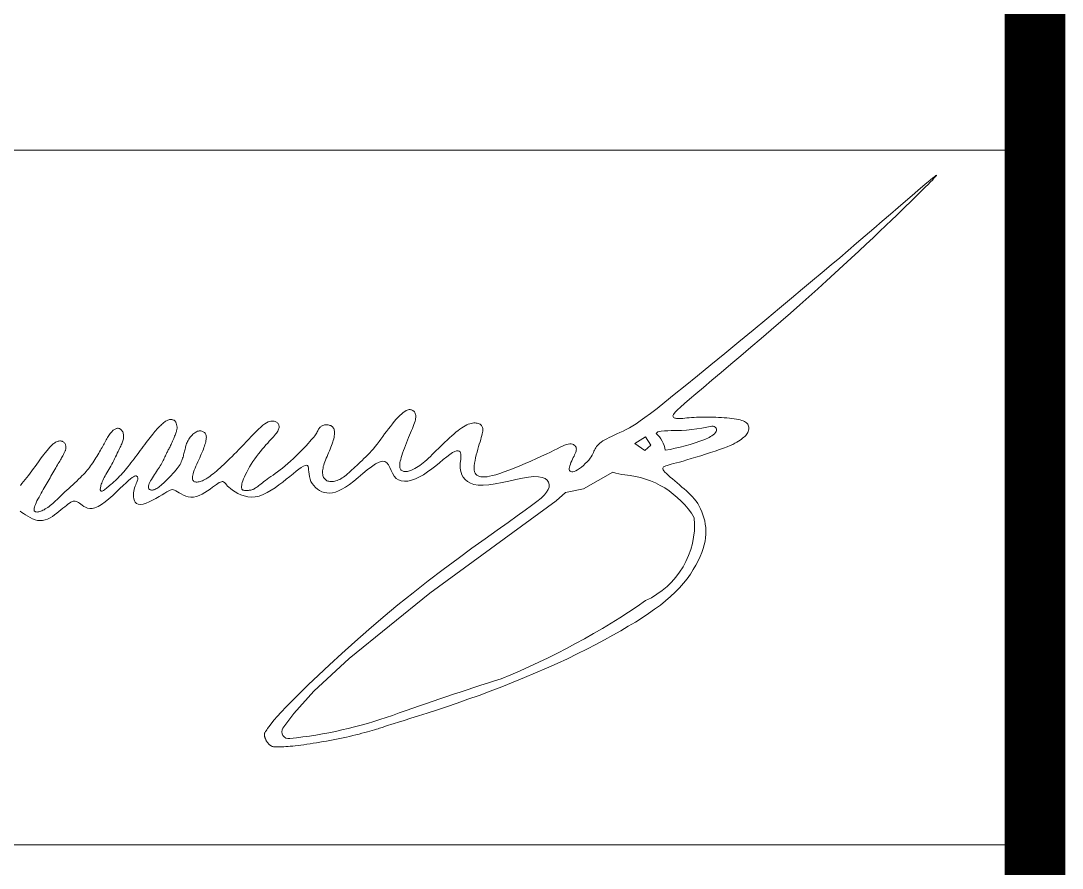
# Model space of a CAD drawing. Header units: millimetres. Extents: x 0 to 571985, y 0 to 2066666.
# Drawn here: x 568704.22 to 568710.17, y 2064468.39 to 2064473.22 of the extents above; entities that cross this region are included whole.
import ezdxf
from ezdxf.xclip import XClip

# ---------------------------------------------------------------- set-up
doc = ezdxf.new("R2010")
doc.units = ezdxf.units.MM
for name, pattern in [('ACAD_ISO10W100', [18.5, 12, -3, 0.5, -3]), ('CENTER', [3, 1.5, -0.5, 0.5, -0.5]), ('CENTER2', [1.125, 0.75, -0.125, 0.125, -0.125]), ('HIDDEN', [0.75, 0.5, -0.25]), ('Xref Grid (A1)$0$CENTER2', [1.125, 0.75, -0.125, 0.125, -0.125])]:
    doc.linetypes.add(name, pattern=pattern)
for name, color, linetype, lineweight in [('A-KY HIEU', 34, 'Continuous', 20), ('A-NET THAY', 125, 'Continuous', 18), ('A-TEXT', 7, 'Continuous', 18), ('boDnv', 54, 'Continuous', 25), ('E- RANH GIOI', 1, 'CENTER', 13)]:
    doc.layers.add(name, color=color, linetype=linetype, lineweight=lineweight)
for name, color, linetype in [('CDC.01.AXIS', 160, 'CENTER2'), ('ChiaLo', 128, 'CENTER'), ('datoHonHop', 42, 'Continuous'), ('datOlienke', 42, 'Continuous'), ('LogDg', 7, 'Continuous'), ('LoLK', 6, 'Continuous'), ('RANHGIOI', 2, 'HIDDEN'), ('TimDg', 222, 'Continuous'), ('ViaHeS', 32, 'Continuous'), ('Xref Grid (A1)$0$01.AXIS', 160, 'Xref Grid (A1)$0$CENTER2')]:
    doc.layers.add(name, color=color, linetype=linetype)
doc.styles.add('rms', font='romans.shx', dxfattribs={"width": 0.7, "bigfont": 'vns.shx'})
doc.linetypes.add('ADL', pattern='A,0.125,-0.15,["++",rms,S=0.5,R=0,X=0,Y=-0.2245],-1.35,1.125', length=2.75)

# ---------------------------------------------------------------- blocks, each defined once
blk = doc.blocks.new('dangquang')
blk.add_lwpolyline([(-3.056, 1.216), (-3.021, 1.193), (-2.982, 1.167), (-2.939, 1.138), (-2.891, 1.108), (-2.841, 1.079), (-2.788, 1.054), (-2.733, 1.033), (-2.677, 1.018), (-2.622, 1.012), (-2.567, 1.015), (-2.512, 1.028), (-2.458, 1.047), (-2.406, 1.073), (-2.355, 1.104), (-2.305, 1.138), (-2.257, 1.174), (-2.211, 1.211), (-2.167, 1.247), (-2.126, 1.282), (-2.086, 1.315), (-2.049, 1.345), (-2.014, 1.372), (-1.982, 1.396), (-1.952, 1.415), (-1.924, 1.428), (-1.899, 1.437), (-1.876, 1.44), (-1.855, 1.438), (-1.833, 1.432), (-1.811, 1.421), (-1.788, 1.407), (-1.764, 1.39), (-1.736, 1.369), (-1.706, 1.346), (-1.671, 1.323), (-1.633, 1.303), (-1.589, 1.287), (-1.54, 1.278), (-1.486, 1.279), (-1.425, 1.293), (-1.357, 1.321), (-1.283, 1.365), (-1.204, 1.422), (-1.122, 1.489), (-1.039, 1.562), (-0.958, 1.637), (-0.88, 1.711), (-0.809, 1.779), (-0.745, 1.839), (-0.692, 1.887), (-0.648, 1.924), (-0.612, 1.951), (-0.583, 1.969), (-0.56, 1.98), (-0.542, 1.985), (-0.528, 1.985), (-0.517, 1.981), (-0.508, 1.975), (-0.501, 1.967), (-0.496, 1.956), (-0.493, 1.943), (-0.492, 1.928), (-0.493, 1.911), (-0.497, 1.892), (-0.504, 1.871), (-0.513, 1.847), (-0.524, 1.821), (-0.536, 1.793), (-0.548, 1.763), (-0.56, 1.73), (-0.571, 1.694), (-0.579, 1.656), (-0.585, 1.615), (-0.588, 1.572), (-0.586, 1.528), (-0.579, 1.485), (-0.566, 1.446), (-0.546, 1.412), (-0.518, 1.386), (-0.481, 1.37), (-0.434, 1.365), (-0.377, 1.374), (-0.311, 1.394), (-0.241, 1.423), (-0.168, 1.458), (-0.095, 1.497), (-0.024, 1.537), (0.041, 1.576), (0.097, 1.61), (0.144, 1.639), (0.182, 1.661), (0.213, 1.676), (0.239, 1.686), (0.263, 1.689), (0.286, 1.686), (0.31, 1.677), (0.339, 1.662), (0.372, 1.642), (0.411, 1.618), (0.454, 1.593), (0.502, 1.569), (0.553, 1.547), (0.608, 1.532), (0.665, 1.523), (0.725, 1.524), (0.786, 1.537), (0.848, 1.559), (0.91, 1.589), (0.971, 1.624), (1.029, 1.662), (1.084, 1.701), (1.136, 1.739), (1.182, 1.772), (1.222, 1.801), (1.256, 1.823), (1.285, 1.84), (1.31, 1.853), (1.331, 1.86), (1.349, 1.864), (1.364, 1.863), (1.377, 1.859), (1.388, 1.852), (1.399, 1.842), (1.411, 1.828), (1.426, 1.811), (1.444, 1.791), (1.467, 1.767), (1.496, 1.74), (1.532, 1.709), (1.577, 1.675), (1.63, 1.64), (1.691, 1.606), (1.757, 1.575), (1.829, 1.55), (1.906, 1.533), (1.986, 1.525), (2.069, 1.53), (2.154, 1.549), (2.241, 1.581), (2.328, 1.623), (2.415, 1.673), (2.502, 1.73), (2.586, 1.79), (2.669, 1.853), (2.748, 1.916), (2.824, 1.977), (2.895, 2.035), (2.96, 2.087), (3.02, 2.133), (3.074, 2.171), (3.12, 2.199), (3.158, 2.216), (3.187, 2.22), (3.208, 2.211), (3.221, 2.19), (3.229, 2.158), (3.234, 2.118), (3.238, 2.073), (3.243, 2.023), (3.251, 1.971), (3.265, 1.919), (3.285, 1.868), (3.312, 1.82), (3.345, 1.776), (3.384, 1.735), (3.427, 1.699), (3.474, 1.668), (3.524, 1.643), (3.578, 1.625), (3.633, 1.615), (3.691, 1.612), (3.752, 1.618), (3.817, 1.634), (3.886, 1.659), (3.96, 1.696), (4.04, 1.743), (4.126, 1.803), (4.219, 1.875), (4.315, 1.954), (4.414, 2.036), (4.511, 2.116), (4.605, 2.188), (4.693, 2.248), (4.772, 2.29), (4.84, 2.309), (4.895, 2.303), (4.939, 2.274), (4.975, 2.229), (5.006, 2.171), (5.036, 2.108), (5.066, 2.044), (5.101, 1.984), (5.143, 1.934), (5.194, 1.899), (5.255, 1.878), (5.323, 1.871), (5.398, 1.876), (5.478, 1.894), (5.562, 1.924), (5.65, 1.964), (5.739, 2.014), (5.829, 2.073), (5.919, 2.138), (6.006, 2.206), (6.091, 2.275), (6.171, 2.341), (6.245, 2.402), (6.312, 2.454), (6.371, 2.494), (6.42, 2.521), (6.461, 2.535), (6.493, 2.537), (6.518, 2.529), (6.536, 2.513), (6.548, 2.489), (6.554, 2.459), (6.556, 2.425), (6.555, 2.388), (6.551, 2.348), (6.546, 2.305), (6.541, 2.261), (6.539, 2.214), (6.54, 2.165), (6.546, 2.115), (6.558, 2.063), (6.578, 2.011), (6.608, 1.959), (6.647, 1.911), (6.699, 1.867), (6.762, 1.831), (6.84, 1.803), (6.933, 1.786), (7.042, 1.782), (7.168, 1.793), (7.306, 1.814), (7.453, 1.843), (7.603, 1.876), (7.753, 1.909), (7.896, 1.939), (8.03, 1.961), (8.149, 1.972), (8.249, 1.969), (8.331, 1.954), (8.394, 1.927), (8.44, 1.891), (8.468, 1.847), (8.481, 1.798), (8.477, 1.744), (8.459, 1.689), (8.425, 1.632), (8.375, 1.572), (8.305, 1.505), (8.214, 1.429), (8.098, 1.341), (7.956, 1.237), (7.785, 1.116), (7.583, 0.972), (7.348, 0.806), (7.084, 0.618), (6.797, 0.411), (6.492, 0.187), (6.172, -0.051), (5.844, -0.3), (5.513, -0.559), (5.183, -0.824), (4.859, -1.093), (4.544, -1.361), (4.243, -1.626), (3.957, -1.883), (3.691, -2.128), (3.446, -2.358), (3.227, -2.568), (3.036, -2.754), (2.876, -2.914), (2.744, -3.049), (2.637, -3.162), (2.551, -3.256), (2.485, -3.332), (2.434, -3.393), (2.394, -3.443), (2.364, -3.483), (2.339, -3.517), (2.32, -3.544), (2.305, -3.566), (2.293, -3.583), (2.285, -3.598), (2.279, -3.609), (2.275, -3.619), (2.272, -3.627), (2.27, -3.635), (2.269, -3.643), (2.269, -3.651), (2.269, -3.659), (2.27, -3.667), (2.271, -3.675), (2.272, -3.684), (2.274, -3.692), (2.277, -3.702), (2.28, -3.711), (2.283, -3.721), (2.287, -3.732), (2.291, -3.742), (2.295, -3.752), (2.3, -3.763), (2.305, -3.773), (2.31, -3.783), (2.316, -3.793), (2.322, -3.803), (2.328, -3.812), (2.335, -3.822), (2.342, -3.831), (2.35, -3.84), (2.358, -3.849), (2.366, -3.858), (2.375, -3.867), (2.384, -3.876), (2.394, -3.884), (2.404, -3.891), (2.415, -3.898), (2.427, -3.904), (2.439, -3.909), (2.451, -3.913), (2.465, -3.916), (2.48, -3.918), (2.496, -3.919), (2.515, -3.92), (2.537, -3.92), (2.561, -3.92), (2.589, -3.919), (2.621, -3.918), (2.656, -3.917), (2.696, -3.915), (2.738, -3.912), (2.785, -3.909), (2.834, -3.905), (2.887, -3.9), (2.944, -3.894), (3.003, -3.888), (3.065, -3.88), (3.13, -3.871), (3.197, -3.861), (3.265, -3.851), (3.335, -3.84), (3.406, -3.828), (3.478, -3.816), (3.551, -3.804), (3.623, -3.791), (3.696, -3.778), (3.769, -3.764), (3.842, -3.75), (3.914, -3.736), (3.987, -3.72), (4.058, -3.705), (4.129, -3.689), (4.199, -3.672), (4.267, -3.656), (4.334, -3.639), (4.398, -3.623), (4.459, -3.606), (4.517, -3.59), (4.572, -3.575), (4.622, -3.56), (4.669, -3.547), (4.711, -3.534), (4.749, -3.522), (4.783, -3.511), (4.812, -3.501), (4.837, -3.493), (4.857, -3.486), (4.874, -3.48), (4.89, -3.475), (4.909, -3.468), (4.935, -3.459), (4.973, -3.447), (5.026, -3.43), (5.099, -3.408), (5.195, -3.378), (5.317, -3.34), (5.464, -3.295), (5.632, -3.242), (5.82, -3.182), (6.024, -3.116), (6.242, -3.043), (6.471, -2.965), (6.708, -2.882), (6.95, -2.795), (7.197, -2.703), (7.445, -2.608), (7.694, -2.51), (7.941, -2.409), (8.185, -2.307), (8.424, -2.204), (8.655, -2.1), (8.879, -1.997), (9.093, -1.893), (9.3, -1.79), (9.497, -1.688), (9.687, -1.586), (9.868, -1.486), (10.04, -1.388), (10.205, -1.291), (10.361, -1.197), (10.509, -1.104), (10.649, -1.012), (10.781, -0.92), (10.905, -0.829), (11.021, -0.736), (11.13, -0.643), (11.231, -0.548), (11.324, -0.451), (11.41, -0.352), (11.489, -0.253), (11.56, -0.153), (11.624, -0.055), (11.681, 0.042), (11.731, 0.137), (11.774, 0.229), (11.81, 0.317), (11.84, 0.402), (11.863, 0.483), (11.88, 0.563), (11.892, 0.64), (11.898, 0.715), (11.899, 0.789), (11.895, 0.862), (11.886, 0.934), (11.873, 1.005), (11.855, 1.074), (11.834, 1.142), (11.81, 1.207), (11.782, 1.27), (11.752, 1.33), (11.719, 1.385), (11.683, 1.437), (11.646, 1.486), (11.607, 1.532), (11.565, 1.576), (11.521, 1.619), (11.475, 1.661), (11.427, 1.703), (11.377, 1.745), (11.324, 1.789), (11.271, 1.833), (11.218, 1.878), (11.167, 1.921), (11.118, 1.962), (11.074, 2.001), (11.036, 2.037), (11.004, 2.069), (10.981, 2.096), (10.965, 2.119), (10.957, 2.138), (10.956, 2.155), (10.963, 2.169), (10.976, 2.182), (10.996, 2.193), (11.023, 2.204), (11.055, 2.216), (11.094, 2.228), (11.14, 2.241), (11.193, 2.255), (11.254, 2.271), (11.323, 2.29), (11.4, 2.311), (11.486, 2.336), (11.58, 2.363), (11.681, 2.394), (11.786, 2.426), (11.893, 2.46), (11.999, 2.495), (12.101, 2.529), (12.196, 2.562), (12.283, 2.594), (12.36, 2.623), (12.426, 2.65), (12.483, 2.675), (12.532, 2.699), (12.575, 2.722), (12.612, 2.744), (12.644, 2.765), (12.674, 2.786), (12.7, 2.807), (12.725, 2.828), (12.747, 2.849), (12.767, 2.87), (12.784, 2.892), (12.799, 2.914), (12.812, 2.936), (12.822, 2.958), (12.829, 2.981), (12.833, 3.004), (12.835, 3.027), (12.834, 3.049), (12.83, 3.071), (12.823, 3.092), (12.813, 3.112), (12.799, 3.13), (12.783, 3.146), (12.763, 3.161), (12.739, 3.174), (12.712, 3.186), (12.681, 3.197), (12.647, 3.207), (12.608, 3.216), (12.565, 3.224), (12.517, 3.232), (12.466, 3.238), (12.412, 3.245), (12.355, 3.25), (12.296, 3.255), (12.236, 3.259), (12.175, 3.263), (12.113, 3.266), (12.051, 3.268), (11.99, 3.269), (11.93, 3.27), (11.87, 3.27), (11.81, 3.27), (11.752, 3.268), (11.696, 3.266), (11.64, 3.263), (11.586, 3.259), (11.534, 3.254), (11.485, 3.25), (11.438, 3.245), (11.394, 3.241), (11.354, 3.238), (11.318, 3.237), (11.286, 3.236), (11.259, 3.238), (11.236, 3.242), (11.218, 3.247), (11.203, 3.254), (11.193, 3.263), (11.185, 3.272), (11.181, 3.283), (11.18, 3.295), (11.182, 3.309), (11.189, 3.326), (11.206, 3.35), (11.235, 3.382), (11.28, 3.427), (11.344, 3.486), (11.43, 3.563), (11.542, 3.66), (11.681, 3.779), (11.844, 3.917), (12.028, 4.072), (12.228, 4.24), (12.44, 4.419), (12.659, 4.604), (12.882, 4.793), (13.104, 4.982), (13.322, 5.17), (13.535, 5.355), (13.744, 5.537), (13.947, 5.716), (14.145, 5.892), (14.339, 6.066), (14.528, 6.237), (14.712, 6.404), (14.891, 6.569), (15.064, 6.729), (15.232, 6.885), (15.392, 7.035), (15.544, 7.178), (15.688, 7.315), (15.822, 7.443), (15.947, 7.561), (16.06, 7.671), (16.164, 7.771), (16.259, 7.862), (16.346, 7.947), (16.425, 8.024), (16.498, 8.096), (16.566, 8.163), (16.629, 8.226), (16.689, 8.285), (16.744, 8.34), (16.793, 8.39), (16.837, 8.434), (16.873, 8.472), (16.901, 8.502), (16.92, 8.524), (16.929, 8.537), (16.928, 8.54), (16.915, 8.532), (16.888, 8.512), (16.848, 8.48), (16.792, 8.434), (16.719, 8.374), (16.63, 8.298), (16.521, 8.205), (16.394, 8.096), (16.249, 7.971), (16.091, 7.835), (15.921, 7.688), (15.743, 7.535), (15.559, 7.377), (15.372, 7.217), (15.186, 7.057), (15.002, 6.9), (14.817, 6.743), (14.628, 6.584), (14.433, 6.419), (14.226, 6.245), (14.005, 6.061), (13.767, 5.862), (13.507, 5.646), (13.225, 5.412), (12.927, 5.165), (12.619, 4.911), (12.309, 4.655), (12.006, 4.406), (11.717, 4.169), (11.449, 3.951), (11.21, 3.758), (11.006, 3.594), (10.834, 3.458), (10.69, 3.347), (10.569, 3.257), (10.467, 3.184), (10.379, 3.125), (10.302, 3.077), (10.23, 3.036), (10.159, 2.998), (10.091, 2.964), (10.024, 2.932), (9.959, 2.903), (9.898, 2.875), (9.84, 2.849), (9.786, 2.823), (9.736, 2.798), (9.691, 2.774), (9.651, 2.749), (9.615, 2.724), (9.583, 2.699), (9.556, 2.674), (9.532, 2.65), (9.511, 2.625), (9.495, 2.6), (9.481, 2.575), (9.469, 2.55), (9.457, 2.524), (9.446, 2.496), (9.433, 2.468), (9.417, 2.437), (9.397, 2.405), (9.372, 2.37), (9.342, 2.333), (9.306, 2.294), (9.267, 2.255), (9.226, 2.216), (9.183, 2.18), (9.141, 2.148), (9.1, 2.12), (9.062, 2.099), (9.028, 2.084), (8.999, 2.077), (8.974, 2.075), (8.953, 2.08), (8.937, 2.091), (8.926, 2.106), (8.919, 2.126), (8.918, 2.151), (8.922, 2.179), (8.93, 2.21), (8.942, 2.244), (8.956, 2.279), (8.972, 2.315), (8.989, 2.35), (9.006, 2.385), (9.022, 2.418), (9.036, 2.449), (9.049, 2.478), (9.059, 2.504), (9.067, 2.529), (9.072, 2.552), (9.073, 2.573), (9.072, 2.593), (9.067, 2.612), (9.058, 2.629), (9.045, 2.645), (9.029, 2.659), (9.009, 2.67), (8.986, 2.678), (8.959, 2.683), (8.929, 2.683), (8.896, 2.678), (8.859, 2.669), (8.818, 2.654), (8.772, 2.634), (8.719, 2.61), (8.658, 2.58), (8.588, 2.546), (8.508, 2.507), (8.417, 2.463), (8.314, 2.415), (8.201, 2.364), (8.082, 2.311), (7.96, 2.258), (7.837, 2.206), (7.717, 2.157), (7.603, 2.112), (7.498, 2.073), (7.403, 2.04), (7.32, 2.014), (7.246, 1.994), (7.181, 1.979), (7.125, 1.97), (7.075, 1.965), (7.031, 1.965), (6.993, 1.969), (6.959, 1.976), (6.929, 1.987), (6.903, 2.003), (6.882, 2.023), (6.866, 2.048), (6.854, 2.079), (6.847, 2.116), (6.844, 2.158), (6.846, 2.207), (6.853, 2.262), (6.863, 2.32), (6.876, 2.381), (6.891, 2.444), (6.907, 2.506), (6.924, 2.567), (6.941, 2.626), (6.957, 2.681), (6.972, 2.732), (6.987, 2.78), (6.999, 2.824), (7.01, 2.864), (7.019, 2.901), (7.026, 2.935), (7.03, 2.965), (7.032, 2.992), (7.031, 3.017), (7.027, 3.039), (7.021, 3.058), (7.013, 3.074), (7.001, 3.089), (6.988, 3.102), (6.972, 3.113), (6.954, 3.122), (6.934, 3.13), (6.912, 3.136), (6.888, 3.139), (6.863, 3.141), (6.836, 3.14), (6.808, 3.137), (6.778, 3.131), (6.748, 3.123), (6.716, 3.111), (6.684, 3.097), (6.649, 3.079), (6.613, 3.058), (6.575, 3.033), (6.535, 3.005), (6.493, 2.974), (6.448, 2.938), (6.402, 2.899), (6.354, 2.858), (6.305, 2.814), (6.256, 2.769), (6.207, 2.723), (6.158, 2.677), (6.11, 2.63), (6.064, 2.584), (6.018, 2.54), (5.975, 2.496), (5.932, 2.453), (5.89, 2.413), (5.849, 2.374), (5.809, 2.337), (5.77, 2.303), (5.731, 2.271), (5.693, 2.241), (5.656, 2.214), (5.62, 2.19), (5.585, 2.168), (5.552, 2.149), (5.52, 2.132), (5.49, 2.118), (5.462, 2.106), (5.435, 2.097), (5.41, 2.09), (5.387, 2.085), (5.366, 2.082), (5.346, 2.082), (5.327, 2.082), (5.31, 2.085), (5.295, 2.089), (5.28, 2.095), (5.268, 2.102), (5.256, 2.111), (5.246, 2.122), (5.238, 2.134), (5.231, 2.148), (5.226, 2.164), (5.223, 2.182), (5.221, 2.202), (5.221, 2.224), (5.223, 2.25), (5.227, 2.278), (5.234, 2.311), (5.243, 2.348), (5.254, 2.389), (5.269, 2.435), (5.285, 2.486), (5.304, 2.539), (5.324, 2.595), (5.345, 2.652), (5.368, 2.709), (5.39, 2.766), (5.413, 2.822), (5.436, 2.876), (5.457, 2.928), (5.478, 2.977), (5.498, 3.023), (5.516, 3.067), (5.531, 3.107), (5.545, 3.145), (5.555, 3.179), (5.563, 3.21), (5.568, 3.238), (5.57, 3.263), (5.571, 3.285), (5.569, 3.305), (5.566, 3.323), (5.561, 3.34), (5.556, 3.354), (5.55, 3.368), (5.543, 3.38), (5.535, 3.39), (5.527, 3.4), (5.517, 3.408), (5.506, 3.415), (5.494, 3.421), (5.48, 3.426), (5.465, 3.43), (5.448, 3.432), (5.429, 3.432), (5.408, 3.428), (5.385, 3.42), (5.359, 3.409), (5.331, 3.391), (5.299, 3.369), (5.264, 3.339), (5.227, 3.304), (5.187, 3.264), (5.146, 3.22), (5.103, 3.172), (5.06, 3.121), (5.017, 3.067), (4.974, 3.012), (4.932, 2.957), (4.891, 2.901), (4.85, 2.845), (4.81, 2.789), (4.77, 2.734), (4.73, 2.681), (4.689, 2.629), (4.649, 2.579), (4.607, 2.532), (4.566, 2.487), (4.524, 2.444), (4.483, 2.403), (4.441, 2.363), (4.401, 2.325), (4.361, 2.288), (4.322, 2.252), (4.285, 2.216), (4.249, 2.182), (4.214, 2.149), (4.18, 2.117), (4.147, 2.087), (4.115, 2.058), (4.084, 2.031), (4.054, 2.005), (4.025, 1.982), (3.996, 1.962), (3.967, 1.943), (3.939, 1.926), (3.912, 1.911), (3.884, 1.899), (3.857, 1.888), (3.83, 1.879), (3.803, 1.872), (3.776, 1.868), (3.75, 1.865), (3.725, 1.864), (3.7, 1.865), (3.677, 1.869), (3.655, 1.875), (3.634, 1.883), (3.616, 1.893), (3.6, 1.906), (3.585, 1.92), (3.573, 1.937), (3.562, 1.955), (3.553, 1.975), (3.547, 1.997), (3.542, 2.02), (3.539, 2.045), (3.538, 2.071), (3.539, 2.099), (3.543, 2.128), (3.548, 2.159), (3.555, 2.191), (3.564, 2.224), (3.575, 2.259), (3.588, 2.295), (3.603, 2.333), (3.619, 2.372), (3.636, 2.411), (3.653, 2.451), (3.671, 2.491), (3.688, 2.531), (3.705, 2.571), (3.721, 2.611), (3.735, 2.65), (3.749, 2.689), (3.761, 2.726), (3.772, 2.762), (3.781, 2.797), (3.788, 2.83), (3.794, 2.861), (3.798, 2.889), (3.8, 2.916), (3.8, 2.941), (3.798, 2.963), (3.794, 2.984), (3.789, 3.003), (3.781, 3.02), (3.771, 3.036), (3.76, 3.05), (3.747, 3.062), (3.732, 3.073), (3.716, 3.082), (3.698, 3.089), (3.68, 3.095), (3.661, 3.099), (3.642, 3.101), (3.622, 3.102), (3.602, 3.1), (3.582, 3.098), (3.563, 3.093), (3.545, 3.087), (3.527, 3.079), (3.511, 3.07), (3.497, 3.059), (3.484, 3.047), (3.473, 3.033), (3.463, 3.018), (3.453, 3.002), (3.444, 2.985), (3.434, 2.967), (3.424, 2.947), (3.412, 2.927), (3.399, 2.907), (3.384, 2.885), (3.367, 2.861), (3.346, 2.834), (3.321, 2.805), (3.293, 2.771), (3.259, 2.734), (3.221, 2.691), (3.177, 2.643), (3.128, 2.591), (3.075, 2.536), (3.019, 2.479), (2.96, 2.421), (2.901, 2.363), (2.84, 2.308), (2.781, 2.254), (2.722, 2.205), (2.666, 2.159), (2.61, 2.117), (2.557, 2.077), (2.507, 2.041), (2.458, 2.006), (2.412, 1.974), (2.369, 1.944), (2.33, 1.915), (2.293, 1.888), (2.259, 1.862), (2.227, 1.837), (2.198, 1.815), (2.172, 1.794), (2.148, 1.776), (2.126, 1.759), (2.107, 1.744), (2.089, 1.731), (2.072, 1.719), (2.056, 1.709), (2.041, 1.701), (2.025, 1.694), (2.01, 1.688), (1.994, 1.683), (1.976, 1.679), (1.958, 1.676), (1.94, 1.674), (1.921, 1.672), (1.903, 1.671), (1.885, 1.671), (1.868, 1.671), (1.852, 1.671), (1.837, 1.672), (1.824, 1.673), (1.812, 1.676), (1.802, 1.679), (1.793, 1.684), (1.786, 1.691), (1.78, 1.7), (1.775, 1.711), (1.772, 1.725), (1.77, 1.742), (1.771, 1.762), (1.774, 1.786), (1.779, 1.813), (1.788, 1.845), (1.8, 1.881), (1.816, 1.922), (1.835, 1.967), (1.859, 2.017), (1.886, 2.07), (1.915, 2.126), (1.948, 2.183), (1.983, 2.241), (2.02, 2.299), (2.059, 2.357), (2.099, 2.413), (2.14, 2.467), (2.182, 2.519), (2.223, 2.569), (2.264, 2.616), (2.304, 2.661), (2.341, 2.703), (2.377, 2.742), (2.41, 2.778), (2.44, 2.812), (2.467, 2.842), (2.492, 2.87), (2.513, 2.896), (2.532, 2.921), (2.548, 2.943), (2.562, 2.965), (2.572, 2.985), (2.58, 3.004), (2.586, 3.022), (2.589, 3.039), (2.59, 3.056), (2.589, 3.071), (2.586, 3.086), (2.581, 3.1), (2.575, 3.114), (2.567, 3.127), (2.558, 3.139), (2.547, 3.15), (2.534, 3.159), (2.519, 3.168), (2.502, 3.175), (2.483, 3.18), (2.461, 3.183), (2.438, 3.183), (2.412, 3.18), (2.383, 3.174), (2.351, 3.162), (2.316, 3.144), (2.278, 3.121), (2.236, 3.09), (2.19, 3.052), (2.141, 3.007), (2.09, 2.956), (2.037, 2.902), (1.983, 2.845), (1.928, 2.786), (1.873, 2.727), (1.818, 2.669), (1.765, 2.613), (1.714, 2.559), (1.663, 2.507), (1.614, 2.458), (1.566, 2.41), (1.519, 2.364), (1.473, 2.32), (1.428, 2.278), (1.385, 2.237), (1.343, 2.198), (1.302, 2.161), (1.262, 2.126), (1.224, 2.093), (1.187, 2.062), (1.152, 2.034), (1.118, 2.007), (1.086, 1.983), (1.055, 1.961), (1.025, 1.941), (0.997, 1.923), (0.97, 1.907), (0.944, 1.894), (0.918, 1.882), (0.893, 1.872), (0.869, 1.864), (0.846, 1.859), (0.823, 1.855), (0.802, 1.853), (0.782, 1.853), (0.764, 1.856), (0.748, 1.861), (0.733, 1.868), (0.722, 1.878), (0.712, 1.891), (0.705, 1.906), (0.701, 1.925), (0.7, 1.946), (0.701, 1.972), (0.707, 2.001), (0.715, 2.034), (0.727, 2.071), (0.741, 2.111), (0.759, 2.154), (0.777, 2.199), (0.797, 2.245), (0.818, 2.291), (0.838, 2.336), (0.858, 2.38), (0.877, 2.422), (0.894, 2.462), (0.911, 2.501), (0.926, 2.537), (0.939, 2.572), (0.952, 2.606), (0.963, 2.638), (0.973, 2.669), (0.982, 2.699), (0.99, 2.728), (0.996, 2.755), (1, 2.781), (1.003, 2.806), (1.004, 2.829), (1.003, 2.851), (0.999, 2.871), (0.993, 2.889), (0.985, 2.905), (0.975, 2.919), (0.963, 2.932), (0.95, 2.942), (0.935, 2.951), (0.919, 2.958), (0.903, 2.963), (0.886, 2.966), (0.868, 2.968), (0.849, 2.967), (0.831, 2.964), (0.811, 2.959), (0.792, 2.951), (0.772, 2.941), (0.752, 2.929), (0.731, 2.913), (0.711, 2.896), (0.691, 2.876), (0.672, 2.855), (0.653, 2.833), (0.636, 2.81), (0.62, 2.786), (0.606, 2.762), (0.593, 2.738), (0.582, 2.714), (0.573, 2.691), (0.565, 2.667), (0.558, 2.644), (0.552, 2.62), (0.546, 2.596), (0.54, 2.572), (0.534, 2.548), (0.528, 2.524), (0.522, 2.499), (0.516, 2.474), (0.509, 2.449), (0.502, 2.424), (0.495, 2.399), (0.487, 2.373), (0.478, 2.348), (0.469, 2.322), (0.458, 2.295), (0.445, 2.268), (0.43, 2.239), (0.412, 2.21), (0.391, 2.178), (0.367, 2.145), (0.338, 2.11), (0.307, 2.073), (0.273, 2.036), (0.238, 1.998), (0.201, 1.961), (0.166, 1.925), (0.131, 1.891), (0.098, 1.859), (0.067, 1.83), (0.039, 1.804), (0.013, 1.781), (-0.012, 1.76), (-0.034, 1.742), (-0.056, 1.727), (-0.077, 1.713), (-0.097, 1.702), (-0.117, 1.693), (-0.137, 1.687), (-0.155, 1.682), (-0.173, 1.679), (-0.19, 1.679), (-0.206, 1.68), (-0.22, 1.684), (-0.233, 1.69), (-0.243, 1.697), (-0.252, 1.707), (-0.258, 1.72), (-0.261, 1.735), (-0.261, 1.752), (-0.259, 1.772), (-0.253, 1.794), (-0.243, 1.82), (-0.23, 1.848), (-0.213, 1.879), (-0.194, 1.911), (-0.173, 1.945), (-0.15, 1.98), (-0.127, 2.015), (-0.104, 2.05), (-0.081, 2.084), (-0.06, 2.117), (-0.04, 2.149), (-0.02, 2.18), (-0.002, 2.21), (0.015, 2.239), (0.031, 2.267), (0.046, 2.295), (0.06, 2.322), (0.074, 2.348), (0.087, 2.375), (0.099, 2.4), (0.111, 2.425), (0.122, 2.449), (0.133, 2.472), (0.143, 2.494), (0.153, 2.514), (0.163, 2.534), (0.173, 2.553), (0.183, 2.572), (0.193, 2.59), (0.204, 2.609), (0.214, 2.629), (0.224, 2.649), (0.235, 2.672), (0.246, 2.696), (0.257, 2.721), (0.269, 2.747), (0.28, 2.774), (0.291, 2.801), (0.302, 2.827), (0.312, 2.853), (0.322, 2.876), (0.33, 2.899), (0.338, 2.919), (0.345, 2.938), (0.351, 2.957), (0.356, 2.974), (0.36, 2.99), (0.363, 3.007), (0.365, 3.023), (0.365, 3.039), (0.364, 3.056), (0.362, 3.072), (0.36, 3.088), (0.356, 3.103), (0.352, 3.118), (0.347, 3.132), (0.342, 3.145), (0.337, 3.157), (0.331, 3.167), (0.324, 3.177), (0.317, 3.185), (0.308, 3.193), (0.299, 3.199), (0.288, 3.204), (0.276, 3.208), (0.263, 3.212), (0.249, 3.214), (0.233, 3.215), (0.217, 3.215), (0.2, 3.213), (0.183, 3.21), (0.165, 3.205), (0.148, 3.198), (0.131, 3.19), (0.114, 3.179), (0.097, 3.167), (0.08, 3.154), (0.062, 3.139), (0.045, 3.123), (0.027, 3.106), (0.008, 3.087), (-0.011, 3.068), (-0.031, 3.048), (-0.051, 3.026), (-0.073, 3.003), (-0.095, 2.978), (-0.118, 2.952), (-0.142, 2.924), (-0.167, 2.894), (-0.193, 2.861), (-0.22, 2.827), (-0.249, 2.79), (-0.278, 2.752), (-0.308, 2.712), (-0.339, 2.671), (-0.371, 2.628), (-0.403, 2.584), (-0.437, 2.539), (-0.471, 2.494), (-0.505, 2.448), (-0.54, 2.402), (-0.574, 2.356), (-0.608, 2.312), (-0.642, 2.269), (-0.675, 2.227), (-0.706, 2.187), (-0.737, 2.149), (-0.767, 2.113), (-0.797, 2.078), (-0.827, 2.044), (-0.857, 2.012), (-0.887, 1.98), (-0.918, 1.948), (-0.949, 1.917), (-0.981, 1.887), (-1.014, 1.857), (-1.045, 1.829), (-1.076, 1.802), (-1.105, 1.776), (-1.133, 1.753), (-1.159, 1.732), (-1.182, 1.713), (-1.203, 1.697), (-1.221, 1.684), (-1.238, 1.672), (-1.252, 1.664), (-1.265, 1.658), (-1.276, 1.654), (-1.285, 1.654), (-1.293, 1.655), (-1.299, 1.659), (-1.304, 1.666), (-1.308, 1.675), (-1.309, 1.687), (-1.31, 1.701), (-1.308, 1.718), (-1.305, 1.736), (-1.301, 1.757), (-1.294, 1.78), (-1.287, 1.805), (-1.277, 1.832), (-1.266, 1.861), (-1.253, 1.89), (-1.239, 1.921), (-1.223, 1.953), (-1.206, 1.986), (-1.187, 2.019), (-1.167, 2.053), (-1.146, 2.089), (-1.125, 2.125), (-1.103, 2.162), (-1.081, 2.2), (-1.06, 2.24), (-1.038, 2.28), (-1.017, 2.321), (-0.997, 2.362), (-0.978, 2.402), (-0.959, 2.442), (-0.94, 2.48), (-0.923, 2.517), (-0.907, 2.551), (-0.891, 2.582), (-0.877, 2.611), (-0.864, 2.637), (-0.851, 2.662), (-0.841, 2.685), (-0.831, 2.707), (-0.822, 2.729), (-0.815, 2.75), (-0.81, 2.771), (-0.805, 2.792), (-0.803, 2.813), (-0.801, 2.833), (-0.801, 2.854), (-0.802, 2.873), (-0.805, 2.892), (-0.809, 2.91), (-0.814, 2.928), (-0.821, 2.944), (-0.829, 2.96), (-0.838, 2.974), (-0.848, 2.987), (-0.858, 2.998), (-0.869, 3.007), (-0.881, 3.014), (-0.893, 3.02), (-0.906, 3.023), (-0.919, 3.025), (-0.932, 3.024), (-0.945, 3.023), (-0.958, 3.019), (-0.972, 3.014), (-0.985, 3.008), (-0.999, 3.001), (-1.012, 2.992), (-1.026, 2.982), (-1.04, 2.971), (-1.053, 2.958), (-1.067, 2.943), (-1.081, 2.927), (-1.095, 2.909), (-1.109, 2.889), (-1.123, 2.868), (-1.137, 2.845), (-1.151, 2.821), (-1.166, 2.796), (-1.18, 2.77), (-1.195, 2.743), (-1.21, 2.716), (-1.225, 2.689), (-1.24, 2.661), (-1.256, 2.633), (-1.272, 2.605), (-1.289, 2.575), (-1.306, 2.545), (-1.324, 2.514), (-1.344, 2.482), (-1.364, 2.448), (-1.385, 2.413), (-1.407, 2.378), (-1.429, 2.343), (-1.452, 2.307), (-1.475, 2.272), (-1.499, 2.238), (-1.522, 2.204), (-1.546, 2.172), (-1.57, 2.141), (-1.594, 2.111), (-1.62, 2.08), (-1.648, 2.049), (-1.677, 2.018), (-1.709, 1.985), (-1.744, 1.95), (-1.783, 1.914), (-1.823, 1.875), (-1.866, 1.836), (-1.91, 1.796), (-1.954, 1.755), (-1.998, 1.715), (-2.041, 1.676), (-2.081, 1.638), (-2.12, 1.601), (-2.156, 1.566), (-2.19, 1.533), (-2.222, 1.501), (-2.253, 1.471), (-2.283, 1.442), (-2.313, 1.415), (-2.341, 1.389), (-2.37, 1.365), (-2.399, 1.342), (-2.427, 1.32), (-2.455, 1.301), (-2.483, 1.282), (-2.51, 1.266), (-2.536, 1.251), (-2.561, 1.238), (-2.586, 1.227), (-2.609, 1.217), (-2.631, 1.21), (-2.652, 1.205), (-2.671, 1.201), (-2.689, 1.2), (-2.705, 1.201), (-2.719, 1.204), (-2.731, 1.21), (-2.741, 1.218), (-2.748, 1.229), (-2.753, 1.243), (-2.754, 1.26), (-2.753, 1.281), (-2.747, 1.305), (-2.739, 1.333), (-2.726, 1.366), (-2.709, 1.402), (-2.69, 1.441), (-2.669, 1.481), (-2.646, 1.523), (-2.623, 1.566), (-2.599, 1.608), (-2.575, 1.65), (-2.552, 1.69), (-2.53, 1.728), (-2.509, 1.766), (-2.488, 1.803), (-2.467, 1.839), (-2.447, 1.874), (-2.426, 1.91), (-2.406, 1.946), (-2.385, 1.982), (-2.364, 2.019), (-2.343, 2.055), (-2.322, 2.091), (-2.302, 2.126), (-2.282, 2.16), (-2.262, 2.194), (-2.244, 2.225), (-2.226, 2.255), (-2.209, 2.283), (-2.194, 2.31), (-2.179, 2.335), (-2.165, 2.359), (-2.152, 2.381), (-2.14, 2.402), (-2.129, 2.421), (-2.119, 2.439), (-2.11, 2.456), (-2.102, 2.472), (-2.094, 2.487), (-2.087, 2.502), (-2.081, 2.516), (-2.076, 2.53), (-2.071, 2.544), (-2.067, 2.558), (-2.064, 2.572), (-2.061, 2.586), (-2.06, 2.6), (-2.059, 2.615), (-2.06, 2.629), (-2.062, 2.643), (-2.065, 2.657), (-2.07, 2.671), (-2.077, 2.684), (-2.085, 2.697), (-2.094, 2.709), (-2.105, 2.72), (-2.117, 2.729), (-2.13, 2.737), (-2.144, 2.743), (-2.16, 2.747), (-2.177, 2.749), (-2.194, 2.749), (-2.212, 2.747), (-2.23, 2.743), (-2.249, 2.737), (-2.267, 2.729), (-2.285, 2.72), (-2.303, 2.709), (-2.32, 2.696), (-2.337, 2.683), (-2.353, 2.668), (-2.37, 2.653), (-2.386, 2.636), (-2.401, 2.62), (-2.417, 2.603), (-2.432, 2.586), (-2.447, 2.568), (-2.464, 2.549), (-2.481, 2.528), (-2.499, 2.505), (-2.52, 2.479), (-2.543, 2.45), (-2.568, 2.416), (-2.596, 2.378), (-2.627, 2.336), (-2.66, 2.292), (-2.695, 2.244), (-2.731, 2.195), (-2.768, 2.146), (-2.805, 2.096), (-2.841, 2.047), (-2.877, 1.999), (-2.913, 1.953), (-2.948, 1.908), (-2.983, 1.864), (-3.018, 1.821), (-3.052, 1.779)])
for points in [[(10.815, 2.913), (10.853, 2.951, -0.038198), (11.143, 2.973, 0.053402), (12.031, 3.069, -0.741086), (12.108, 2.932, -0.111798), (11.875, 2.779, -0.048428), (11.009, 2.546, 0.181501)], [(10.815, 2.913), (10.853, 2.951, -0.038198), (11.143, 2.973, 0.053402), (12.031, 3.069, -0.741086), (12.108, 2.932, -0.111798), (11.875, 2.779, -0.048428), (11.009, 2.546, 0.181501)], [(10.815, 2.913), (10.853, 2.951, -0.038198), (11.143, 2.973, 0.053402), (12.031, 3.069, -0.741086), (12.108, 2.932, -0.111798), (11.875, 2.779, -0.048428), (11.009, 2.546, 0.181501)], [(2.912, -3.194), (3.349, -2.707), (4.117, -1.989), (5.881, -0.568), (8.63, 1.444), (8.84, 1.623), (9.232, 1.706), (9.872, 2.065, 0.035434), (10.13, 2.011, -0.238945), (11.646, 1.075, -0.315725), (10.582, -0.731, -0.055454), (7.435, -2.432, 0.007544), (5.063, -3.231, -0.05888), (2.824, -3.737, -0.635797), (2.673, -3.507)]]:
    blk.add_lwpolyline(points, format="xyb", close=True)
blk.add_lwpolyline([(10.346, 2.695), (10.582, 2.839), (10.7, 2.655), (10.569, 2.543)], close=True)
blk.add_lwpolyline([(10.346, 2.695), (10.582, 2.839), (10.7, 2.655), (10.569, 2.543)], close=True)
blk.add_lwpolyline([(10.346, 2.695), (10.582, 2.839), (10.7, 2.655), (10.569, 2.543)], close=True)
blk = doc.blocks.new('A$C33BC4D2A')
at = {"layer": 'A-KY HIEU', "color": 0}
for p, q in [((353.662, -181.132), (414.985, -181.132)), ((353.662, -192.813), (414.985, -192.813))]:
    blk.add_line(p, q, dxfattribs=at)
at = {"layer": 'A-KY HIEU', "color": 0, "const_width": 1.022}
blk.add_lwpolyline([(14.345, -292.097), (14.345, -4.903), (414.985, -4.903), (414.985, -292.097)], close=True, dxfattribs=at)
at = {"layer": 'A-TEXT', "xscale": 0.7716810816000003, "yscale": 0.7716810816000003, "zscale": 0.7716810816000003}
blk.add_blockref('dangquang', (400.264, -188.141), dxfattribs=at)
blk = doc.blocks.new('NEN')
at = {"layer": 'boDnv', "color": 10, "linetype": 'ADL', "ltscale": 0.25}
for points in [[(156.6716, 80.6935), (146.0258, 101.9789), (139.9556, 104.1809), (-3.2035, 41.78), (-5.7456, 35.8217), (2.4901, 13.4824), (8.0098, 11.1274), (154.6178, 75.0317)], [(138.0637, -70.2025), (163.3472, -55.4926), (165.206, -49.265), (120.533, 40.0546), (114.4628, 42.2566), (87.6704, 30.5781), (85.6166, 24.9163), (132.3348, -68.4926)], [(72.7983, 19.2477), (66.7281, 21.4497), (39.9357, 9.7713), (37.8819, 4.1095), (87.2985, -94.6946), (93.0274, -96.4045), (118.3109, -81.6946), (120.1697, -75.467)]]:
    blk.add_lwpolyline(points, close=True, dxfattribs=at)
blk.add_lwpolyline([(122.2069, -155.7853), (32.1747, -208.1657), (29.801, -214.7007), (39.5237, -241.5824, 0.256594), (53.2623, -253.6661, -0.085173), (69.5367, -260.3364, 0.265195), (88.3518, -261.0981, 0.012088), (129.9226, -238.2704), (165.5298, -217.582), (130.9729, -158.1056)], format="xyb", close=True, dxfattribs=at)
at = {"layer": 'ChiaLo', "ltscale": 5}
for points in [[(152.1201, 92.0293), (-2.6606, 24.5627)], [(151.1924, -63.7212), (100.6529, 37.3279)], [(112.1079, -30.2862), (147.8829, -12.3934)], [(114.7918, -35.6525), (150.5668, -17.7597)], [(117.4757, -41.0187), (153.2507, -23.1259)], [(120.1597, -46.3849), (155.9346, -28.4922)]]:
    blk.add_lwpolyline(points, dxfattribs=at)
at = {"layer": 'datoHonHop', "linetype": 'ByBlock'}
blk.add_lwpolyline([(122.0622, -154.7126), (31.3585, -207.4837), (28.7374, -214.7), (38.5834, -241.9226, 0.256594), (53.045, -254.6422, -0.085173), (69.0064, -261.1842, 0.265195), (88.8118, -261.986, 0.012088), (130.425, -239.1351), (166.8968, -217.9442), (131.6293, -157.245)], format="xyb", close=True, dxfattribs=at)
at = {"layer": 'datOlienke'}
for points in [[(157.7582, 80.7565), (146.7417, 102.783), (139.9216, 105.257), (-3.9674, 42.5379), (-6.8213, 35.8487), (1.701, 12.7319), (8.014, 10.0384), (155.4113, 74.2867)], [(138.1925, -71.2845), (164.1922, -56.1579), (166.2774, -49.1717), (121.249, 40.8586), (114.4289, 43.3326), (86.8769, 31.3231), (84.53, 24.8534), (131.6341, -69.327)], [(73.5143, 20.0518), (66.6942, 22.5258), (39.1422, 10.5163), (36.7953, 4.0465), (86.5978, -95.529), (93.1561, -97.4865), (119.1559, -82.3599), (121.2411, -75.3737)]]:
    blk.add_lwpolyline(points, close=True, dxfattribs=at)
at = {"layer": 'LogDg'}
for points in [[(34.2963, -348.7657, -0.124666), (14.1135, -339.7708, 0.262937), (-5.3311, -336.7709, -0.009345), (-40.9593, -349.4731), (-145.8681, -384.68, 0.405257), (-155.456, -403.2345), (-146.5573, -432.7198), (-158.0455, -436.1869), (-166.5718, -407.9355, 0.423227), (-185.7044, -398.0489), (-272.0774, -427.0352, 0.40652), (-277.1808, -436.9642), (-262.9473, -483.3973), (-271.552, -486.035), (-285.5926, -440.2316, 0.421949), (-295.7866, -434.9919), (-422.26, -477.4358, 0.346831), (-427.6836, -485.7262), (-426.6625, -497.2491, 0.109851), (-417.2095, -527.0454), (-422.3983, -530.058, -0.109851), (-432.639, -497.7787), (-433.1944, -491.5119, 0.484967), (-443.7084, -484.6337), (-484.1993, -498.2223, 0.36701), (-492.2282, -511.5103), (-484.4022, -560.0117), (-490.3256, -560.9674), (-497.4329, -516.9204, 0.457512), (-512.889, -507.3877), (-525.3374, -511.3138, 0.375227), (-533.5538, -524.7953, 0.049445), (-523.2483, -562.1181), (-518.4039, -576.5774), (-525.5153, -578.96), (-530.3067, -564.659, -0.044276), (-540.221, -530.0359, 0.448349), (-555.6136, -520.8625), (-568.8528, -525.0381), (-576.0716, -502.1495), (-552.3906, -494.6807, 0.333336), (-544.0028, -482.9757), (-545.8648, -397.305, 0.120559), (-569.9983, -307.198), (-621.9793, -219.7122, 0.334943), (-635.3588, -214.2393), (-686.931, -227.8546), (-689.8026, -216.9773), (-647.9573, -205.93, 0.498191), (-640.7041, -188.1979), (-654.3785, -165.1834, -0.144979), (-668.8527, -108.0612), (-659.8453, 118.2305, 0.428088), (-671.924, 130.7074), (-689.222, 130.5802), (-689.3047, 141.8299), (-670.344, 141.9693, 0.400474), (-658.4418, 153.4917), (-657.8283, 168.9043), (-656.0598, 189.3738), (-648.5876, 188.7282), (-650.3411, 168.4321), (-650.8886, 154.6782, 0.425345), (-638.9212, 142.2009), (-621.6127, 142.3282, 0.402651), (-609.7072, 153.9405), (-609.3869, 163.8586, -0.019867), (-608.2266, 179.9421), (-606.8005, 192.652), (-600.8379, 191.9829), (-602.2641, 179.273, 0.019867), (-603.39, 163.6649), (-603.6762, 154.802, 0.425871), (-591.5942, 142.415), (-548.3623, 142.7329), (-548.2796, 131.4832), (-592.8867, 131.1552, 0.401789), (-604.791, 119.5785), (-607.7538, 35.5713, -0.005984), (-607.9832, 30.7182, 0.462462), (-599.1771, 22.2871), (-555.3774, 26.8009), (-554.7623, 20.8325), (-603.2421, 15.8364, 0.355613), (-610.3809, 8.6887), (-613.7935, -24.8378, 0.475348), (-605.0146, -33.6058), (-508.2675, -23.6355, 0.016072), (-476.8057, -19.3675, 0.37392), (-470.1383, -11.259), (-470.7046, 9.3479), (-464.7068, 9.5127), (-464.2353, -7.6476, 0.461916), (-454.7467, -15.2876), (-421.5812, -8.9933, 0.020567), (-382.0148, 0.2159), (-299.7637, 22.9628, 0.415004), (-292.7982, 35.2925), (-296.9693, 50.218), (-285.4122, 53.4478), (-281.2178, 38.4391, 0.413423), (-268.9213, 31.4924), (-169.9684, 58.8583, 0.427702), (-164.4961, 69.0523), (-169.6235, 84.7536), (-163.9199, 86.6162), (-158.4793, 69.9557, 0.400853), (-148.7421, 64.7285), (-123.897, 71.5996, 0.437327), (-113.7947, 91.1732), (-114.4623, 93.0131), (-128.5505, 136.1545), (-105.7362, 143.6047), (-91.7688, 100.8334), (-90.91, 98.4664, 0.429754), (-70.9566, 89.7718, 0.001079), (-63.9336, 92.7659, 0.001474), (-62.3421, 93.4541), (-47.5343, 99.9086, 0.386536), (-43.1261, 109.7256), (-48.3015, 125.5737), (-42.5979, 127.4362), (-38.0761, 113.5896, 0.442444), (-27.2748, 108.7394), (111.6175, 169.2805, 0.414214), (115.7545, 179.8107), (109.3613, 194.4779), (114.8615, 196.8753), (121.2547, 182.2081, 0.414214), (131.7849, 178.0711), (252.97, 230.8939), (276.8715, 241.3122), (291.579, 249.0569, 0.419837), (295.2672, 261.3654), (290.95, 269.1962), (301.4588, 274.9898), (306.0578, 266.6478, 0.408717), (318.1356, 263.0311), (326.5464, 267.4639), (332.1477, 256.8363), (324.2328, 252.6557, 0.419466), (320.5546, 240.3524), (397.0924, 101.5227, 0.433643), (408.4135, 98.6486), (440.7865, 119.3861), (444.0229, 114.3338), (410.4277, 92.8135, 0.395048), (407.7371, 82.2147), (451.0562, 3.6394, -0.005576), (472.2194, -35.7814, 0.422017), (490.0659, -41.1182), (502.995, -33.9182), (514.6716, -54.8862), (500.2954, -62.892, 0.404193), (495.0522, -80.1809), (502.5022, -94.711), (491.824, -100.186), (485.0946, -87.0614, 0.424556), (467.192, -81.6404), (316.1644, -165.913), (307.211, -171.1151, 0.396001), (304.075, -181.6109), (326.1472, -225.7423), (318.0978, -229.7681), (296.7264, -187.0378, 0.432664), (285.5523, -183.6992), (178.0716, -246.1476, 0.389772), (174.86, -256.4881), (194.0999, -297.1258), (188.677, -299.6933), (170.2313, -260.7331, 0.439085), (158.9817, -257.2392), (145.4963, -265.0745, -0.013452), (97.7013, -291.1505, 0.262926), (86.8531, -307.5634, -0.162068), (76.0152, -333.8418, 0.270323), (72.3183, -353.6529), (79.9809, -375.0735), (57.3829, -383.1574), (49.7203, -361.7369, 0.270325), (34.2963, -348.7657)], [(49.5364, -260.0655, -0.269945), (34.0948, -247.1532), (22.9993, -216.4758, -0.362457), (26.4993, -206.84), (119.6847, -152.625, -0.414384), (136.095, -156.9688), (142.2222, -167.5144, 0.414214), (153.1585, -170.4126), (250.593, -113.8012, -0.432664), (261.767, -117.1398), (278.7985, -151.1927, -0.396001), (275.6625, -161.6885), (133.4393, -244.323, -0.012999), (88.3714, -268.9641, -0.278117), (67.7674, -267.5574, 0.110848), (49.5364, -260.0655)]]:
    blk.add_lwpolyline(points, format="xyb", dxfattribs=at)
for points in [[(-1.1677, 12.0488), (-9.5449, 35.2106, -0.395588), (-5.2185, 45.2651), (140.3353, 108.7099, -0.398858), (150.6869, 104.9548), (161.6972, 82.9408, -0.429738), (157.7388, 72.0286), (9.552, 7.4362, -0.433088)], [(133.6611, 54.9883), (161.2003, 66.9922, -0.398858), (171.5519, 63.2372), (214.1339, -21.9016, -0.395833), (211.0019, -32.395), (185.0194, -47.5116, -0.432836), (173.8414, -44.1753), (129.7027, 44.0761, -0.429738)], [(81.968, 23.2693), (128.805, -70.3772, 0.432836), (139.9831, -73.7135), (165.9656, -58.597, 0.395833), (169.0975, -48.1036), (123.8172, 42.4303, 0.398858), (113.4656, 46.1854), (85.9264, 34.1814, 0.429738)], [(83.7687, -96.5792), (34.2333, 2.4624, -0.429738), (38.1916, 13.3746), (65.7309, 25.3785, -0.398858), (76.0825, 21.6235), (124.0612, -74.3056, -0.395833), (120.9292, -84.799), (94.9467, -99.9155, -0.432836)]]:
    blk.add_lwpolyline(points, format="xyb", close=True, dxfattribs=at)
at = {"layer": 'LoLK'}
for points in [[(36.1868, 41.4957), (30.6866, 39.0983), (37.7111, 22.9829), (43.2113, 25.3804)], [(127.3115, -15.9736), (109.424, -24.92), (112.1079, -30.2862), (129.9954, -21.3398)], [(132.6793, -26.7061), (129.9954, -21.3398), (112.1079, -30.2862), (114.7918, -35.6525)], [(132.6793, -26.7061), (114.7918, -35.6525), (117.4757, -41.0187), (135.3632, -32.0723)]]:
    blk.add_lwpolyline(points, close=True, dxfattribs=at)
at = {"layer": 'RANHGIOI', "color": 1, "ltscale": 9, "const_width": 1}
blk.add_lwpolyline([(460.0003, -51.299, 0.006594), (435.293, -5.0509), (303.0785, 234.7692), (284.6716, 225.0765), (-55.9928, 76.586), (-56.8387, 76.2232, -0.005137), (-90.7429, 62.0928), (-377.2169, -17.1329, -0.020567), (-418.225, -26.6776), (-463.4433, -35.2593, -0.021218), (-506.4223, -41.5407), (-623.6381, -53.6203), (-626.4644, -70.8838, 0.128574), (-620.4203, -135.3605), (-615.5048, -148.8597, 0.039408), (-607.1434, -167.1884), (-594.1725, -190.5545), (-547.5696, -259.493, -0.11987), (-522.7038, -326.3975), (-507.9168, -451.947), (-504.475, -473.2773), (-499.2713, -471.6361), (-50.4799, -321.0239, 0.050684), (130.425, -239.1351), (301.3186, -139.8425)], format="xyb", close=True, dxfattribs=at)
at = {"layer": 'RANHGIOI', "color": 5, "ltscale": 20, "const_width": 3}
blk.add_lwpolyline([(77.1264, -402.7222), (-90.7429, 62.0928)], dxfattribs=at)
at = {"layer": 'TimDg', "linetype": 'ACAD_ISO10W100', "ltscale": 0.75}
for points in [[(-618.4565, -41.0228), (-507.6525, -29.6039, 0.021218), (-465.6808, -23.4698), (-420.4625, -14.8881, 0.020567), (-380.4155, -5.567), (-94.6072, 73.4746, 0.005041), (-61.5686, 87.2517, 0.001474), (-59.9446, 87.9539), (279.4715, 235.9003), (307.9037, 250.8721)], [(-358.6333, -282.0393), (-15.3185, -166.8246, 0.050829), (-9.7768, -164.3141), (222.7353, -29.0394)]]:
    blk.add_lwpolyline(points, format="xyb", dxfattribs=at)
for points in [[(80.7102, -412.7407), (34.2778, -282.9408), (-103.1384, 96.993), (-128.2291, 173.8266)], [(335.5485, -254.5993), (124.0987, 168.1756)], [(170.9443, 74.5121), (-58.7892, -25.6253)], [(176.3998, -55.9972), (121.8326, 53.105)], [(131.3635, -82.1992), (74.0979, 32.2982)]]:
    blk.add_lwpolyline(points, dxfattribs=at)
at = {"layer": 'ViaHeS', "elevation": 0}
blk.add_lwpolyline([(-483.362, -504.2702), (-441.2103, -490.1242), (-436.0287, -493.5139), (-435.6273, -498.0435, 0.109851), (-424.9928, -531.5643), (-414.6151, -525.539, -0.109851), (-423.6742, -496.9843), (-424.3423, -489.4452), (-420.001, -483.0065), (-295.2486, -441.1402), (-289.043, -444.3299), (-275.8544, -487.3538), (-258.6449, -482.0784), (-271.9724, -438.6011), (-268.6976, -432.2298), (-181.6336, -403.0116), (-172.9748, -407.4859), (-163.7896, -437.9205), (-140.8132, -430.9862), (-150.2112, -399.8466), (-145.5974, -390.918), (-39.0262, -355.1533, 0.008545), (-6.2352, -343.5216, -0.249193), (12.3751, -345.9636, 0.09975), (30.772, -354.1807, -0.256949), (45.2149, -366.9568), (51.7332, -385.1784), (85.6303, -373.0526), (79.1121, -354.8311, -0.256949), (82.1742, -335.7929, 0.136918), (92.6068, -310.438, -0.249193), (103.3078, -295.0173, 0.012659), (148.5106, -270.2624), (162.1573, -262.3334), (168.6201, -264.3406), (185.9656, -300.977), (196.8114, -295.8421), (179.0327, -258.2907), (181.2164, -251.2597), (287.3839, -189.5742), (293.9438, -191.5342), (314.0731, -231.7811), (330.1719, -223.7293), (309.538, -182.4737), (311.6246, -175.4899), (319.1336, -171.1271), (408.2768, -121.3856), (412.2736, -122.5891), (434.351, -165.3213), (442.3469, -161.1902), (420.1369, -118.2014), (421.3796, -114.0743), (470.3346, -86.7577), (479.6411, -89.5758), (486.4849, -102.9235), (507.8413, -91.9735), (500.4991, -77.6537), (503.421, -68.019), (517.5908, -60.1282), (500.0758, -28.6762), (486.9708, -35.9741), (477.6245, -33.1699, 0.0056), (456.3106, 6.5362), (412.3242, 86.3219), (414.1204, 93.3975), (444.832, 113.0707), (439.9774, 120.6491), (409.7658, 101.2963), (403.1416, 102.9779), (327.714, 239.7937), (330.5241, 249.1932), (334.9453, 251.5284), (323.749, 272.7717), (318.9263, 270.2299), (309.3541, 273.0962), (306.7132, 277.8865), (285.6956, 266.2994), (288.1096, 261.9207), (285.2955, 252.5291), (274.2715, 246.7241), (129.3874, 183.5713), (122.8061, 186.157), (117.6116, 198.0741), (106.6112, 193.2791), (111.8057, 181.362), (109.22, 174.7807), (26.3296, 138.65), (-29.8686, 114.154), (-36.0042, 116.9091), (-39.7461, 128.3675), (-51.1533, 124.6424), (-47.0549, 112.0923), (-50.0863, 105.3414), (-75.9214, 94.0802), (-84.5113, 97.9374), (-100.0326, 145.4673), (-134.2541, 134.2919), (-118.6567, 86.5291), (-123.2305, 78.0091), (-150.258, 70.5345), (-156.6293, 73.9548), (-161.0681, 87.5475), (-172.4753, 83.8223), (-168.2073, 70.7528), (-171.4743, 64.6671), (-269.5464, 37.5448), (-275.7113, 41.0275), (-279.6336, 55.0627), (-302.7479, 48.6031), (-298.8431, 34.6303), (-302.3164, 28.4821), (-383.6141, 5.9988, -0.020567), (-422.6999, -3.0985), (-456.2463, -9.4651), (-461.2959, -5.3992), (-461.708, 9.5951), (-473.7035, 9.2655), (-473.239, -7.6368), (-478.0282, -13.4889, -0.015955), (-508.8826, -17.6671), (-606.1469, -27.6907), (-610.6143, -23.2289), (-607.4904, 7.4606), (-602.0104, 12.9475), (-554.4547, 17.8483), (-555.6849, 29.7851), (-600.4478, 25.172), (-605.0434, 29.6452, 0.007073), (-604.7557, 35.4655), (-601.912, 116.0948), (-594.6654, 123.1419), (-548.2208, 123.4834), (-548.4212, 150.7326), (-593.4199, 150.4018), (-600.4926, 157.3496, -0.027886), (-599.2828, 178.9385), (-597.8566, 191.6484), (-609.7818, 192.9865), (-611.2079, 180.2766, 0.019867), (-612.3853, 163.9554), (-612.5974, 157.3894), (-619.8231, 150.3416), (-639.3165, 150.1982), (-646.9981, 158.1331), (-646.5976, 168.196), (-644.8515, 188.4054), (-659.7959, 189.6965), (-661.5718, 169.1404), (-662.0144, 158.0227), (-670.3323, 149.9702), (-689.3635, 149.8302), (-689.1632, 122.5799), (-671.4174, 122.7104), (-663.7358, 114.7756), (-672.5997, -107.9121, 0.144979), (-657.6023, -167.0989), (-644.6869, -188.836), (-648.3354, -197.7557), (-691.8447, -209.2423), (-684.8889, -235.5896), (-633.8603, -222.1178), (-622.0389, -226.9533), (-573.2554, -309.0576, -0.120474), (-549.6139, -397.3865), (-547.8423, -478.902), (-555.298, -489.3064), (-577.8763, -496.4273), (-567.048, -530.7602), (-552.7427, -526.2484), (-543.7132, -531.7187, 0.042979), (-533.8363, -565.9283), (-529.0711, -580.1513), (-514.8481, -575.3861), (-519.7194, -560.8465, -0.045576), (-529.3155, -527.1663), (-523.0054, -516.8696), (-508.2465, -512.2148), (-500.4556, -517.0199), (-493.2873, -561.4453), (-481.4405, -559.5338), (-488.8832, -513.4079), (-483.362, -504.2702)], format="xyb", dxfattribs=at)
at = {"layer": 'ViaHeS'}
for points in [[(157.7582, 80.7565), (146.7417, 102.783), (139.9216, 105.257), (-3.9674, 42.5379), (-6.8213, 35.8487), (1.701, 12.7319), (8.014, 10.0384), (155.4113, 74.2867)], [(138.1925, -71.2845), (164.1922, -56.1579), (166.2774, -49.1717), (121.249, 40.8586), (114.4289, 43.3326), (86.8769, 31.3231), (84.53, 24.8534), (131.6341, -69.327)], [(73.5143, 20.0518), (66.6942, 22.5258), (39.1422, 10.5163), (36.7953, 4.0465), (86.5978, -95.529), (93.1561, -97.4865), (119.1559, -82.3599), (121.2411, -75.3737)]]:
    blk.add_lwpolyline(points, close=True, dxfattribs=at)
blk.add_lwpolyline([(271.2489, -157.3136), (273.3355, -150.3299), (257.6399, -118.9478), (251.08, -116.9878), (144.2898, -179.0351), (131.6293, -157.245), (122.0622, -154.7126), (31.3585, -207.4837), (28.7374, -214.7), (38.5834, -241.9226, 0.256594), (53.045, -254.6422, -0.085173), (69.0064, -261.1842, 0.265195), (88.8118, -261.986, 0.012088), (130.425, -239.1351)], format="xyb", close=True, dxfattribs=at)
blk = doc.blocks.new('NEN M01')
at = {"layer": 'datOlienke'}
blk.add_lwpolyline([(4.7366, 4.9931), (3.439, 29.5867), (-1.8244, 34.5797), (-158.7885, 34.5797), (-164.0776, 29.5881), (-165.5021, 4.9916), (-160.7912, 0), (0, 0)], close=True, dxfattribs=at)
at = {"layer": 'LoLK'}
blk.add_lwpolyline([(-122.3956, 17.5797), (-128.3956, 17.5797), (-128.3956, 0), (-122.3956, 0)], close=True, dxfattribs=at)
blk = doc.blocks.new('NEN K02')
at = {"layer": 'datOlienke'}
blk.add_lwpolyline([(-109.225, 40), (-114.4885, 35.0069), (-116.072, 4.9931), (-111.3354, 0), (0, 0), (4.6844, 4.99), (2.7858, 35.01), (-2.5298, 40)], close=True, dxfattribs=at)
blk = doc.blocks.new('A$C758D662A')
at = {"linetype": 'HIDDEN', "ltscale": 500}
for radius in [300, 200]:
    blk.add_circle((0, 0), radius, dxfattribs=at)
at = {"layer": 'CDC.01.AXIS', "ltscale": 200}
for p, q in [((0, 437), (0, -437)), ((437, 0), (-437, 0))]:
    blk.add_line(p, q, dxfattribs=at)
blk = doc.blocks.new('pile Plan')
at = {"xscale": 0.5, "yscale": 0.5, "zscale": 0.5}
for p in [(5440.000004, 9630), (5440.000004, 8730)]:
    blk.add_blockref('A$C758D662A', p, dxfattribs=at)
blk = doc.blocks.new('A1 - 2')
at = {"layer": 'Xref Grid (A1)$0$01.AXIS', "ltscale": 500}
for p, q in [((5.89, -1.0859), (5.89, -18.4344)), ((0.11, -7.62), (5.89, -7.62))]:
    blk.add_line(p, q, dxfattribs=at)
at = {"xscale": 0.001, "yscale": 0.001, "zscale": 0.001}
blk.add_blockref('pile Plan', (0.11, -16.89), dxfattribs=at)
blk = doc.blocks.new('A5 - 2')
at = {"layer": 'Xref Grid (A1)$0$01.AXIS', "ltscale": 500}
for p, q in [((5.89, -1.0859), (5.89, -18.4344)), ((0.11, -7.62), (5.89, -7.62))]:
    blk.add_line(p, q, dxfattribs=at)
at = {"xscale": 0.001, "yscale": 0.001, "zscale": 0.001}
blk.add_blockref('pile Plan', (0.11, -16.89), dxfattribs=at)

msp = doc.modelspace()

# ---------------------------------------------------------------- block references
at = {"layer": 'E- RANH GIOI', "xscale": 0.3394285714285715, "yscale": 0.3394285714285715, "zscale": 0.3394285714285715}
msp.add_blockref('A$C33BC4D2A', (568569.1532, 2064533.9648), dxfattribs=at)

# ---------------------------------------------------------------- next in the draw order: block references
at = {"layer": 'boDnv', "extrusion": (-2.4685e-06, 4.62064e-06, 1)}
ref = msp.add_blockref('NEN', (568610.5088, 2064760.6862, 8.1373), dxfattribs=at)
XClip(ref).set_block_clipping_path([(-31.4097990375, 3.7274613923), (160.5468336476, 166.1967800197)])

# ---------------------------------------------------------------- next in the draw order: block references
ref = msp.add_blockref('NEN', (568664.6758, 2064734.9584, 8.1363), dxfattribs=at)
XClip(ref).set_block_clipping_path([(-87.407349835, -162.2384400622), (104.5492828501, 0.2308785664)])

# ---------------------------------------------------------------- next in the draw order: block references
ref = msp.add_blockref('NEN', (568663.3768, 2064448.1307, 8.1356), dxfattribs=at)
XClip(ref).set_block_clipping_path([(-89.3544427607, -13.3118939125), (25.8195368504, 84.1696972637)])

# ---------------------------------------------------------------- next in the draw order: block references
at = {"layer": 'LoLK', "extrusion": (-2.4685e-06, 4.62064e-06, 1)}
ref = msp.add_blockref('NEN M01', (568818.7881, 2064522.4174, 8.1356), dxfattribs=dict(at, rotation=23.55167177513295))
XClip(ref).set_block_clipping_path([(-259.3790981257, 17.500872015), (-153.7991003504, -28.5198803605), (-114.8478009, 60.8415032967), (-220.4277986754, 106.862255672)])
ref = msp.add_blockref('NEN K02', (568749.9746, 2064352.6017, 8.1356), dxfattribs=dict(at, xscale=0.9999476230159845, yscale=0.9999476230159845, zscale=0.9999476230159845, rotation=296.5718179021275))
XClip(ref).set_block_clipping_path([(-152.2476756894, -120.5961407684), (-100.725441732, -17.5820899655), (-187.9150449696, 26.0255839564), (-239.4372789271, -76.9884668465)])

# ---------------------------------------------------------------- next in the draw order: block references
at = {"layer": 'boDnv', "extrusion": (-2.4685e-06, 4.62064e-06, 1)}
ref = msp.add_blockref('NEN', (568580.1706, 2064500.2183, 8.1348), dxfattribs=at)
XClip(ref).set_block_clipping_path([(-6.148244485, -205.1000866138), (109.0257351261, -107.6184954375)])

# ---------------------------------------------------------------- next in the draw order: block references
at = {"layer": 'A-NET THAY', "extrusion": (-2.4685e-06, 4.62064e-06, 1)}
ref = msp.add_blockref('A1 - 2', (568710.1636, 2064478.8809, 8.1348), dxfattribs=dict(at, xscale=0.9999476230159845, yscale=0.9999476230159845, zscale=0.9999476230159845, rotation=296.5718179021275))
XClip(ref).set_block_clipping_path([(103.4594531334, -203.9725150943), (154.9816870908, -100.9584642912), (67.7920838534, -57.3507903693), (16.269849896, -160.3648411722)])
ref = msp.add_blockref('A5 - 2', (568715.5312, 2064468.1489, 8.1348), dxfattribs=dict(at, xscale=-0.9999476230159845, yscale=0.9999476230159846, zscale=0.9999476230159847, rotation=296.5718179021275))
XClip(ref).set_block_clipping_path([(-91.4594531346, -203.9725150946), (-142.981687092, -100.9584642916), (-55.7920838546, -57.3507903696), (-4.2698498971, -160.3648411727)])

doc.saveas('drawing.dxf')
